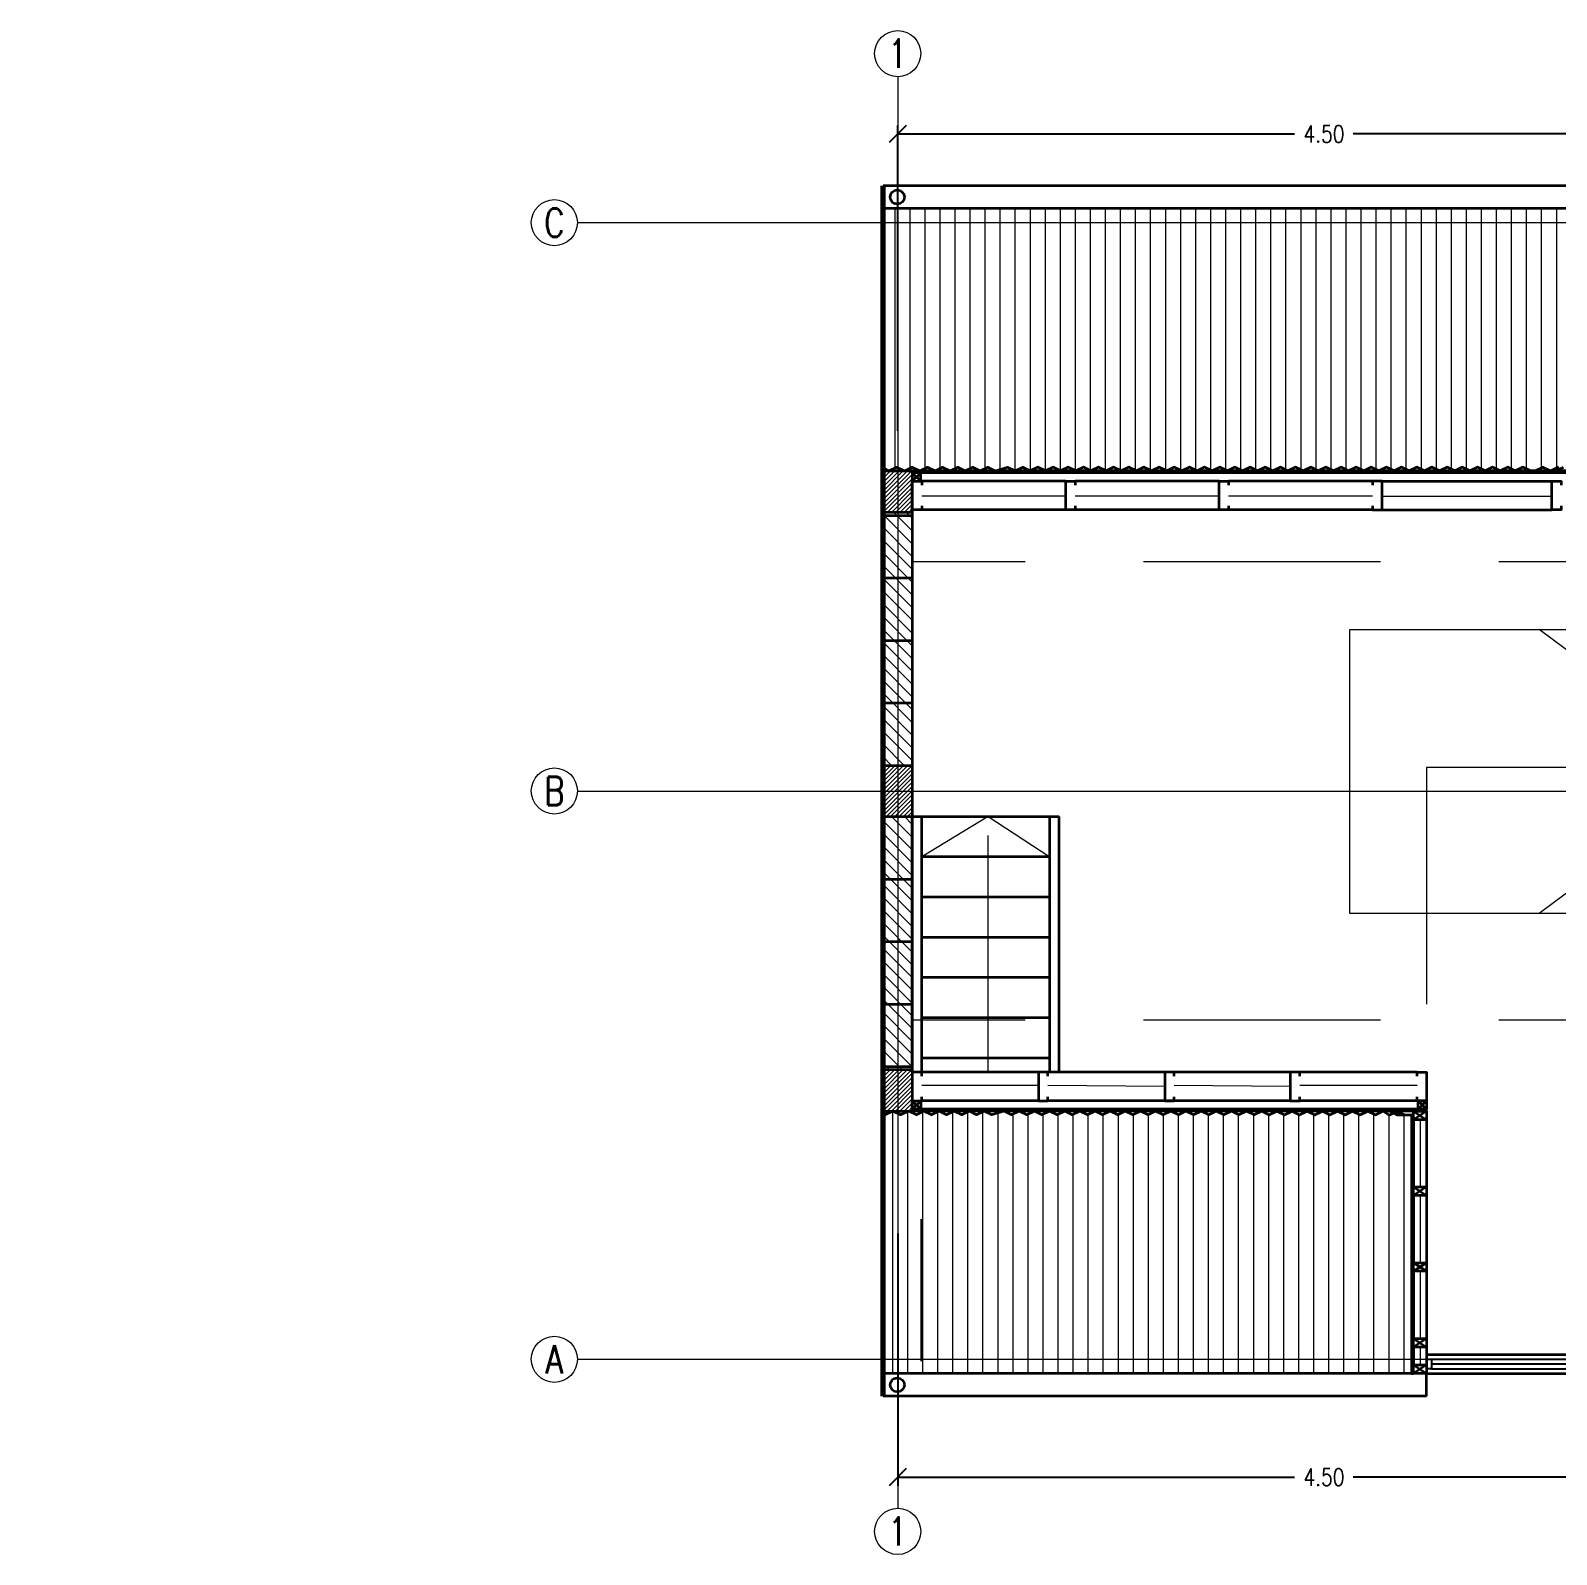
# Model space of a CAD drawing. Header units: metres. Extents: x 45 to 666, y -23 to 325.
# Drawn here: x 300.22 to 308.28, y 131.79 to 139.84 of the extents above; entities that cross this region are included whole.
import ezdxf

# ---------------------------------------------------------------- set-up
doc = ezdxf.new("R2010")
doc.units = ezdxf.units.M
doc.header["$LTSCALE"] = 5
doc.header["$MEASUREMENT"] = 0
doc.linetypes.add('HIDDEN', pattern=[0.375, 0.25, -0.125])
doc.layers.get('0').update_dxf_attribs({"color": 30})
doc.layers.get('DEFPOINTS').update_dxf_attribs({"color": 210})
for name, color, linetype, lineweight in [('A-ANNO-DIMS', 3, 'Continuous', 18), ('A-ANNO-SYMB', 3, 'Continuous', 18), ('A-ANNO-TEXT', 3, 'Continuous', 18), ('A-ELEV-MBE1', 7, 'Continuous', 35), ('A-ELEV-PATT', 8, 'Continuous', 18), ('A-FLOR-FTPT', 6, 'Continuous', 70), ('A-FLOR-LEVL', 7, 'Continuous', 35), ('A-FLOR-OVHD', 3, 'HIDDEN', 18), ('A-FURN', 8, 'Continuous', 18), ('A-GLAZ-FULL', 4, 'Continuous', 25), ('A-WALL-BATT', 8, 'BATTING', 18), ('A-WALL-FULL-EXTR', 7, 'Continuous', 35), ('A-WALL-PATT', 8, 'Continuous', 18)]:
    doc.layers.add(name, color=color, linetype=linetype, lineweight=lineweight)
doc.styles.add('E-ROMANS', font='romans.shx', dxfattribs={"width": 0.8})
doc.linetypes.add('BATTING', pattern='A,0.0001,-0.1,[134,ltypeshp.shx,S=0.1,R=0,X=-0.1,Y=0],-0.2,[134,ltypeshp.shx,S=0.1,R=180,X=0.1,Y=0],-0.1', length=0.4001)
doc.dimstyles.new('E-0050_TICK_18', dxfattribs={"dimscale": 0.001, "dimtxt": 90, "dimasz": 90, "dimexe": 45, "dimexo": 30, "dimgap": 45, "dimtad": 0, "dimzin": 0, "dimdsep": 46, "dimtxsty": 'E-ROMANS', "dimblk": 'OBLIQUE', "dimcen": 45, "dimclrd": 256, "dimclre": 256, "dimclrt": 256, "dimadec": 0, "dimazin": 0, "dimtfac": 1, "dimtmove": 1, "dimatfit": 3, "dimldrblk": 'OPEN90', "dimfxl": 1, "dimtfill": 1, "dimtolj": 1, "dimtzin": 0, "dimarcsym": 0})

# ---------------------------------------------------------------- blocks, each defined once
blk = doc.blocks.new('_Oblique')
at = {"color": 0, "linetype": 'ByBlock', "lineweight": -2}
blk.add_line((-0.5, -0.5), (0.5, 0.5), dxfattribs=at)
blk = doc.blocks.new('*D252')
at = {"layer": 'A-ANNO-DIMS', "lineweight": -2, "transparency": 16777216}
for p, q in [((304.7989, 137.7252), (304.7989, 139.337)), ((304.7989, 139.292), (306.8941, 139.292)), ((309.2989, 139.292), (307.2036, 139.292)), ((309.2989, 137.7252), (309.2989, 139.337))]:
    blk.add_line(p, q, dxfattribs=at)
at = {"layer": 'DEFPOINTS', "color": 0, "transparency": 16777216}
for p in [(309.2989, 139.292), (304.7989, 137.6952), (309.2989, 137.6952)]:
    blk.add_point(p, dxfattribs=at)
at = {"layer": 'A-ANNO-DIMS', "lineweight": -2, "transparency": 16777216, "xscale": 0.09, "yscale": 0.09, "zscale": 0.09, "rotation": 180}
blk.add_blockref('_Oblique', (304.7989, 139.292), dxfattribs=at)
at = {"layer": 'A-ANNO-DIMS', "lineweight": -2, "transparency": 16777216, "xscale": 0.09, "yscale": 0.09, "zscale": 0.09}
blk.add_blockref('_Oblique', (309.2989, 139.292), dxfattribs=at)
at = {"layer": 'A-ANNO-DIMS', "transparency": 16777216, "insert": (307.0489, 139.292), "char_height": 0.09, "attachment_point": 5, "style": 'E-ROMANS', "bg_fill": 3, "box_fill_scale": 1.25, "bg_fill_color": 256, "bg_fill_true_color": 13158600, "bg_fill_transparency": 0}
blk.add_mtext('\\A1;4.50', dxfattribs=at)
blk = doc.blocks.new('_Open90')
at = {"color": 0, "linetype": 'ByBlock', "lineweight": -2}
for p, q in [((0, 0), (-1, 0)), ((-0.5, 0.5), (0, 0)), ((0, 0), (-0.5, -0.5))]:
    blk.add_line(p, q, dxfattribs=at)
blk = doc.blocks.new('*D253')
at = {"layer": 'A-ANNO-DIMS', "lineweight": -2, "transparency": 16777216}
for p, q in [((304.7989, 133.4881), (304.7989, 132.1567)), ((309.2989, 133.4881), (309.2989, 132.1567)), ((304.7989, 132.2017), (306.8941, 132.2017)), ((309.2989, 132.2017), (307.2036, 132.2017))]:
    blk.add_line(p, q, dxfattribs=at)
at = {"layer": 'DEFPOINTS', "color": 0, "transparency": 16777216}
for p in [(304.7989, 133.5181), (309.2989, 133.5181), (309.2989, 132.2017)]:
    blk.add_point(p, dxfattribs=at)
at = {"layer": 'A-ANNO-DIMS', "lineweight": -2, "transparency": 16777216, "xscale": 0.09, "yscale": 0.09, "zscale": 0.09, "rotation": 180}
blk.add_blockref('_Oblique', (304.7989, 132.2017), dxfattribs=at)
at = {"layer": 'A-ANNO-DIMS', "lineweight": -2, "transparency": 16777216, "xscale": 0.09, "yscale": 0.09, "zscale": 0.09}
blk.add_blockref('_Oblique', (309.2989, 132.2017), dxfattribs=at)
at = {"layer": 'A-ANNO-DIMS', "transparency": 16777216, "insert": (307.0489, 132.2017), "char_height": 0.09, "attachment_point": 5, "style": 'E-ROMANS', "bg_fill": 3, "box_fill_scale": 1.25, "bg_fill_color": 256, "bg_fill_true_color": 13158600, "bg_fill_transparency": 0}
blk.add_mtext('\\A1;4.50', dxfattribs=at)
blk = doc.blocks.new('CAMA150X200')
for p, q in [((-1.2, 0), (-0.8, 0)), ((-1.2, -0.4), (-1.2, 0)), ((-0.8, 0), (-0.8, -0.4)), ((-0.75, -2), (-0.75, 0)), ((-0.75, 0), (0.75, 0)), ((0, 0), (-0.75, -1)), ((0, 0), (0.75, -1)), ((0.75, 0), (0.75, -2)), ((0.8, 0), (0.8, -0.4)), ((1.2, 0), (0.8, 0)), ((1.2, -0.4), (1.2, 0)), ((-0.8, -0.4), (-1.2, -0.4)), ((0.8, -0.4), (1.2, -0.4)), ((0.75, -2), (-0.75, -2))]:
    blk.add_line(p, q)

msp = doc.modelspace()

# ---------------------------------------------------------------- hatches: boundary and pattern name
at = {"layer": 'A-ELEV-PATT'}
h = msp.add_hatch(dxfattribs=at)
h.set_pattern_fill('LINE', color=256, scale=0.015, angle=135, style=0)
h.set_pattern_definition([(135, (149.33231, 107.65683), (-0.03367596, -0.03367596), [])])
h.paths.add_polyline_path([(304.8759, 137.2788), (304.7989, 137.2788), (304.7989, 136.9488), (304.8759, 136.9488)])
h.paths.add_polyline_path([(304.7989, 137.2788), (304.7219, 137.2788), (304.7219, 136.9488), (304.7989, 136.9488)])
h.paths.add_polyline_path([(304.7989, 136.9488), (304.7219, 136.9488), (304.7219, 136.6188), (304.7989, 136.6188)])
h.paths.add_polyline_path([(304.8759, 136.9488), (304.7989, 136.9488), (304.7989, 136.6188), (304.8759, 136.6188)])
h.paths.add_polyline_path([(304.8759, 136.6188), (304.7989, 136.6188), (304.7989, 136.2888), (304.8759, 136.2888)])
h.paths.add_polyline_path([(304.7989, 136.6188), (304.7219, 136.6188), (304.7219, 136.2888), (304.7989, 136.2888)])
h.paths.add_polyline_path([(304.7989, 136.2888), (304.7219, 136.2888), (304.7219, 135.9588), (304.7989, 135.9588)])
h.paths.add_polyline_path([(304.8759, 136.2888), (304.7989, 136.2888), (304.7989, 135.9588), (304.8759, 135.9588)])
h.paths.add_polyline_path([(304.8759, 135.6888), (304.7989, 135.6888), (304.7989, 135.3588), (304.8759, 135.3588)])
h.paths.add_polyline_path([(304.7989, 135.6888), (304.7219, 135.6888), (304.7219, 135.3588), (304.7989, 135.3588)])
h.paths.add_polyline_path([(304.7989, 135.3588), (304.7219, 135.3588), (304.7219, 135.0288), (304.7989, 135.0288)])
h.paths.add_polyline_path([(304.8759, 135.3588), (304.7989, 135.3588), (304.7989, 135.0288), (304.8759, 135.0288)])
h.paths.add_polyline_path([(304.8759, 135.0288), (304.7989, 135.0288), (304.7989, 134.6988), (304.8759, 134.6988)])
h.paths.add_polyline_path([(304.7989, 135.0288), (304.7219, 135.0288), (304.7219, 134.6988), (304.7989, 134.6988)])
h.paths.add_polyline_path([(304.7989, 134.6988), (304.7219, 134.6988), (304.7219, 134.3688), (304.7989, 134.3688)])
h.paths.add_polyline_path([(304.8759, 134.6988), (304.7989, 134.6988), (304.7989, 134.3688), (304.8759, 134.3688)])
h.paths.add_polyline_path([(304.8759, 134.3688), (304.7989, 134.3688), (304.7989, 134.3538), (304.8759, 134.3538)])
h.paths.add_polyline_path([(304.7989, 134.3688), (304.7219, 134.3688), (304.7219, 134.3538), (304.7989, 134.3538)])
h.paths.add_polyline_path([(304.7989, 137.2938), (304.7219, 137.2938), (304.7219, 137.2788), (304.7989, 137.2788)])
h.paths.add_polyline_path([(304.8759, 137.2938), (304.7989, 137.2938), (304.7989, 137.2788), (304.8759, 137.2788)])
h = msp.add_hatch(dxfattribs=at)
h.set_pattern_fill('LINE', color=256, scale=0.015, angle=135, style=0)
h.set_pattern_definition([(135, (149.33231, 107.65683), (-0.03367596, -0.03367596), [])])
h.paths.add_polyline_path([(304.8759, 137.2788), (304.7989, 137.2788), (304.7989, 136.9488), (304.8759, 136.9488)])
h.paths.add_polyline_path([(304.7989, 137.2788), (304.7219, 137.2788), (304.7219, 136.9488), (304.7989, 136.9488)])
h.paths.add_polyline_path([(304.7989, 136.9488), (304.7219, 136.9488), (304.7219, 136.6188), (304.7989, 136.6188)])
h.paths.add_polyline_path([(304.8759, 136.9488), (304.7989, 136.9488), (304.7989, 136.6188), (304.8759, 136.6188)])
h.paths.add_polyline_path([(304.8759, 136.6188), (304.7989, 136.6188), (304.7989, 136.2888), (304.8759, 136.2888)])
h.paths.add_polyline_path([(304.7989, 136.6188), (304.7219, 136.6188), (304.7219, 136.2888), (304.7989, 136.2888)])
h.paths.add_polyline_path([(304.7989, 136.2888), (304.7219, 136.2888), (304.7219, 135.9588), (304.7989, 135.9588)])
h.paths.add_polyline_path([(304.8759, 136.2888), (304.7989, 136.2888), (304.7989, 135.9588), (304.8759, 135.9588)])
h.paths.add_polyline_path([(304.8759, 135.6888), (304.7989, 135.6888), (304.7989, 135.3588), (304.8759, 135.3588)])
h.paths.add_polyline_path([(304.7989, 135.6888), (304.7219, 135.6888), (304.7219, 135.3588), (304.7989, 135.3588)])
h.paths.add_polyline_path([(304.7989, 135.3588), (304.7219, 135.3588), (304.7219, 135.0288), (304.7989, 135.0288)])
h.paths.add_polyline_path([(304.8759, 135.3588), (304.7989, 135.3588), (304.7989, 135.0288), (304.8759, 135.0288)])
h.paths.add_polyline_path([(304.8759, 135.0288), (304.7989, 135.0288), (304.7989, 134.6988), (304.8759, 134.6988)])
h.paths.add_polyline_path([(304.7989, 135.0288), (304.7219, 135.0288), (304.7219, 134.6988), (304.7989, 134.6988)])
h.paths.add_polyline_path([(304.7989, 134.6988), (304.7219, 134.6988), (304.7219, 134.3688), (304.7989, 134.3688)])
h.paths.add_polyline_path([(304.8759, 134.6988), (304.7989, 134.6988), (304.7989, 134.3688), (304.8759, 134.3688)])
h.paths.add_polyline_path([(304.8759, 134.3688), (304.7989, 134.3688), (304.7989, 134.3538), (304.8759, 134.3538)])
h.paths.add_polyline_path([(304.7989, 134.3688), (304.7219, 134.3688), (304.7219, 134.3538), (304.7989, 134.3538)])
h.paths.add_polyline_path([(304.7989, 137.2938), (304.7219, 137.2938), (304.7219, 137.2788), (304.7989, 137.2788)])
h.paths.add_polyline_path([(304.8759, 137.2938), (304.7989, 137.2938), (304.7989, 137.2788), (304.8759, 137.2788)])
at = {"layer": 'A-WALL-PATT'}
h = msp.add_hatch(dxfattribs=at)
h.set_pattern_fill('LINE', color=256, scale=0.005, angle=45, style=0)
h.set_pattern_definition([(45, (149.33231, 110.81683), (-0.0112253202, 0.0112253202), [])])
h.paths.add_polyline_path([(304.8759, 137.5138), (304.7219, 137.5138), (304.7219, 137.2938), (304.8759, 137.2938)])
h = msp.add_hatch(dxfattribs=at)
h.set_pattern_fill('LINE', color=256, scale=0.005, angle=45, style=0)
h.set_pattern_definition([(45, (149.33231, 110.81683), (-0.0112253202, 0.0112253202), [])])
h.paths.add_polyline_path([(304.8759, 137.5138), (304.7219, 137.5138), (304.7219, 137.2938), (304.8759, 137.2938)])
h = msp.add_hatch(dxfattribs=at)
h.set_pattern_fill('LINE', color=256, scale=0.005, angle=45, style=0)
h.set_pattern_definition([(45, (144.83231, 107.65683), (-0.0112253202, 0.0112253202), [])])
h.paths.add_polyline_path([(304.7989, 135.9588), (304.7219, 135.9588), (304.7219, 135.8238), (304.7989, 135.8238)])
h.paths.add_polyline_path([(304.8759, 135.9588), (304.7989, 135.9588), (304.7989, 135.8238), (304.8759, 135.8238)])
h.paths.add_polyline_path([(304.8759, 135.8238), (304.7989, 135.8238), (304.7989, 135.6888), (304.8759, 135.6888)])
h.paths.add_polyline_path([(304.7989, 135.8238), (304.7219, 135.8238), (304.7219, 135.6888), (304.7989, 135.6888)])
h = msp.add_hatch(dxfattribs=at)
h.set_pattern_fill('LINE', color=256, scale=0.005, angle=45, style=0)
h.set_pattern_definition([(45, (144.83231, 107.65683), (-0.0112253202, 0.0112253202), [])])
h.paths.add_polyline_path([(304.7989, 135.9588), (304.7219, 135.9588), (304.7219, 135.8238), (304.7989, 135.8238)])
h.paths.add_polyline_path([(304.8759, 135.9588), (304.7989, 135.9588), (304.7989, 135.8238), (304.8759, 135.8238)])
h.paths.add_polyline_path([(304.8759, 135.8238), (304.7989, 135.8238), (304.7989, 135.6888), (304.8759, 135.6888)])
h.paths.add_polyline_path([(304.7989, 135.8238), (304.7219, 135.8238), (304.7219, 135.6888), (304.7989, 135.6888)])
h = msp.add_hatch(dxfattribs=at)
h.set_pattern_fill('LINE', color=256, scale=0.005, angle=45, style=0)
h.set_pattern_definition([(45, (149.33231, 107.65683), (-0.0112253202, 0.0112253202), [])])
h.paths.add_polyline_path([(304.8759, 134.3538), (304.7219, 134.3538), (304.7219, 134.1338), (304.8759, 134.1338)])
h = msp.add_hatch(dxfattribs=at)
h.set_pattern_fill('LINE', color=256, scale=0.005, angle=45, style=0)
h.set_pattern_definition([(45, (149.33231, 107.65683), (-0.0112253202, 0.0112253202), [])])
h.paths.add_polyline_path([(304.8759, 134.3538), (304.7219, 134.3538), (304.7219, 134.1338), (304.8759, 134.1338)])

# ---------------------------------------------------------------- linework, layer by layer
at = {"layer": 'A-ANNO-SYMB', "ltscale": 2}
msp.add_lwpolyline([(304.7989, 139.5942), (304.7989, 132.0375)], dxfattribs=at)
at = {"layer": 'A-ANNO-SYMB'}
msp.add_lwpolyline([(303.1087, 135.8226), (315.2207, 135.8232)], dxfattribs=at)
at = {"layer": 'A-ANNO-SYMB', "linetype": 'Continuous', "ltscale": 5}
for centre in [(304.7989, 139.7161), (302.9867, 138.8238), (302.9867, 135.8238), (302.9867, 132.8238), (304.7989, 131.9155)]:
    msp.add_circle(centre, 0.1219, dxfattribs=at)
at = {"layer": 'A-ELEV-MBE1'}
for p, q in [((305.6857, 137.3088), (304.9259, 137.3088)), ((305.6857, 137.3088), (304.9259, 137.3088)), ((306.4956, 137.3088), (305.7357, 137.3088)), ((307.3055, 137.3088), (306.5456, 137.3088)), ((307.3555, 137.3088), (308.2512, 137.3088)), ((306.2549, 134.3388), (304.8759, 134.3388)), ((306.8711, 134.3388), (306.2583, 134.3388)), ((307.5407, 134.3388), (306.9211, 134.3388))]:
    msp.add_line(p, q, dxfattribs=at)
at = {"layer": 'A-FLOR-LEVL'}
for p, q in [((305.6857, 137.4588), (304.9259, 137.4588)), ((305.6857, 137.4588), (304.9259, 137.4588)), ((306.4956, 137.4588), (305.7357, 137.4588)), ((307.3055, 137.4588), (306.5456, 137.4588)), ((307.3555, 137.4588), (308.2512, 137.4588)), ((304.8759, 134.3388), (304.8759, 135.6888)), ((304.8759, 135.6888), (305.6512, 135.6888)), ((304.9259, 134.3388), (304.9259, 135.6888)), ((305.6012, 134.3388), (305.6012, 135.6888)), ((305.6512, 134.3388), (305.6512, 135.6888)), ((305.6012, 135.4763), (304.9259, 135.4763)), ((305.6012, 135.2638), (304.9259, 135.2638)), ((305.6012, 135.0513), (304.9259, 135.0513)), ((305.6012, 134.8388), (304.9259, 134.8388)), ((305.6012, 134.6263), (304.9259, 134.6263)), ((305.6012, 134.4138), (304.9259, 134.4138)), ((305.5421, 134.1888), (304.9259, 134.1888)), ((305.5421, 134.1888), (304.9259, 134.1888)), ((306.2549, 134.1888), (305.5921, 134.1888)), ((306.8711, 134.1888), (306.2583, 134.1888)), ((307.5407, 134.1888), (306.9211, 134.1888))]:
    msp.add_line(p, q, dxfattribs=at)
for points in [[(304.9209, 137.4588), (304.8759, 137.5038)], [(304.8759, 137.4588), (304.9209, 137.5038)], [(304.9209, 137.4588), (304.8759, 137.5038)], [(304.8759, 137.4588), (304.9209, 137.5038)], [(304.9209, 134.1888), (304.8759, 134.1438)], [(304.8759, 134.1888), (304.9209, 134.1438)], [(304.9209, 134.1888), (304.8759, 134.1438)], [(304.8759, 134.1888), (304.9209, 134.1438)], [(307.5909, 134.1888), (307.5459, 134.1438)], [(307.5459, 134.1888), (307.5909, 134.1438)], [(307.5209, 134.1338), (307.5909, 134.0888)], [(307.5909, 134.1338), (307.5209, 134.0888)], [(307.5209, 134.0888), (307.5209, 133.7338)], [(307.5909, 134.0888), (307.5909, 133.7338)], [(307.5209, 133.7338), (307.5909, 133.6888)], [(307.5909, 133.7338), (307.5209, 133.6888)]]:
    msp.add_lwpolyline(points, dxfattribs=at)
at = {"layer": 'A-FLOR-OVHD'}
for points in [[(309.2219, 137.0338), (304.8759, 137.0338)], [(308.4969, 134.3388), (308.4969, 135.9484), (307.5909, 135.9484), (307.5909, 134.3388), (307.5909, 134.3388)], [(305.2759, 135.6888), (304.9259, 135.4763)], [(305.2759, 134.3388), (305.2759, 134.3388), (305.2759, 135.6888)], [(305.2759, 135.6888), (305.6012, 135.4763)], [(309.2219, 134.6138), (304.8759, 134.6138)]]:
    msp.add_lwpolyline(points, dxfattribs=at)
at = {"layer": 'A-WALL-BATT', "ltscale": 0.018}
for p, q in [((305.6857, 137.3809), (304.9259, 137.3809)), ((305.6857, 137.3809), (304.9259, 137.3809)), ((306.4956, 137.3809), (305.7357, 137.3809)), ((307.3055, 137.3809), (306.5456, 137.3809)), ((307.3555, 137.3809), (308.2512, 137.3809)), ((305.5421, 134.2688), (304.9259, 134.2688)), ((305.5421, 134.2688), (304.9259, 134.2688)), ((306.2083, 134.2638), (305.5921, 134.2688)), ((306.8711, 134.2638), (306.2583, 134.2688)), ((307.5407, 134.2688), (306.9211, 134.2688))]:
    msp.add_line(p, q, dxfattribs=at)
msp.add_lwpolyline([(307.5559, 134.0888), (307.5559, 133.7338)], dxfattribs=at)
at = {"layer": 'A-WALL-FULL-EXTR'}
for p, q in [((304.8759, 137.5138), (304.7219, 137.5138)), ((304.8759, 137.5138), (304.7219, 137.5138)), ((309.2219, 137.5138), (304.8759, 137.5138)), ((309.2219, 137.5138), (304.8759, 137.5138)), ((309.2219, 137.5038), (304.8759, 137.5038)), ((309.2219, 137.5038), (304.8759, 137.5038)), ((304.8759, 137.2938), (304.7219, 137.2938)), ((304.8759, 137.2938), (304.7219, 137.2938)), ((304.7219, 134.3538), (304.8759, 134.3538)), ((304.7219, 134.3538), (304.8759, 134.3538)), ((307.5459, 134.1438), (304.8759, 134.1438)), ((307.5459, 134.1438), (304.8759, 134.1438)), ((307.5209, 134.1338), (304.8759, 134.1338)), ((307.5209, 134.1338), (304.8759, 134.1338)), ((307.5909, 134.1338), (307.5909, 134.1438))]:
    msp.add_line(p, q, dxfattribs=at)
for points in [[(304.7219, 137.5288), (304.7519, 137.5138), (304.7919, 137.5338), (304.8359, 137.5138), (304.8759, 137.5338), (304.9159, 137.5138), (304.9559, 137.5338), (304.9959, 137.5138), (305.0359, 137.5338), (305.0759, 137.5138), (305.1159, 137.5338), (305.1559, 137.5138), (305.1959, 137.5338), (305.2339, 137.5138), (305.2739, 137.5338), (305.3139, 137.5138), (305.3789, 137.5338), (305.4189, 137.5138), (305.4589, 137.5338), (305.4989, 137.5138)], [(304.7219, 137.5288), (304.7519, 137.5138), (304.7919, 137.5338), (304.8359, 137.5138), (304.8759, 137.5338), (304.9159, 137.5138), (304.9559, 137.5338), (304.9959, 137.5138), (305.0359, 137.5338), (305.0759, 137.5138), (305.1159, 137.5338), (305.1559, 137.5138), (305.1959, 137.5338), (305.2339, 137.5138), (305.2739, 137.5338), (305.3139, 137.5138), (305.3789, 137.5338), (305.4189, 137.5138), (305.4589, 137.5338), (305.4989, 137.5138)], [(304.7219, 134.1338), (304.7219, 137.5138), (304.8759, 137.5138), (304.8759, 134.1338)], [(304.7219, 134.1338), (304.7219, 137.5138), (304.8759, 137.5138), (304.8759, 134.1338)], [(304.8759, 137.4588), (304.9209, 137.4588), (304.9209, 137.5038), (304.8759, 137.5038), (304.8759, 137.4588)], [(304.8759, 137.4588), (304.9209, 137.4588), (304.9209, 137.5038), (304.8759, 137.5038), (304.8759, 137.4588)], [(308.1389, 137.5138), (308.0989, 137.5338), (308.0589, 137.5138), (308.0189, 137.5338), (307.9789, 137.5138), (307.9389, 137.5338), (307.8989, 137.5138), (307.8589, 137.5338), (307.8189, 137.5138), (307.7789, 137.5338), (307.7389, 137.5138), (307.6989, 137.5338), (307.6589, 137.5138), (307.6189, 137.5338), (307.5789, 137.5138), (307.5389, 137.5338), (307.4989, 137.5138), (307.4589, 137.5338), (307.4189, 137.5138), (307.3789, 137.5338), (307.3389, 137.5138), (307.2989, 137.5338), (307.2589, 137.5138), (307.2189, 137.5338), (307.1789, 137.5138), (307.1389, 137.5338), (307.0989, 137.5138), (307.0589, 137.5338), (307.0189, 137.5138), (306.9789, 137.5338), (306.9389, 137.5138), (306.8989, 137.5338), (306.8589, 137.5138), (306.8189, 137.5338), (306.7789, 137.5138), (306.7389, 137.5338), (306.6989, 137.5138), (306.6589, 137.5338), (306.6189, 137.5138), (306.5789, 137.5338), (306.5389, 137.5138), (306.4989, 137.5338), (306.4589, 137.5138), (306.4189, 137.5338), (306.3789, 137.5138), (306.3389, 137.5338), (306.2989, 137.5138), (306.2589, 137.5338), (306.2189, 137.5138), (306.1789, 137.5338), (306.1389, 137.5138), (306.0989, 137.5338), (306.0589, 137.5138), (306.0189, 137.5338), (305.9789, 137.5138), (305.9389, 137.5338), (305.8989, 137.5138), (305.8589, 137.5338), (305.8189, 137.5138), (305.7789, 137.5338), (305.7389, 137.5138), (305.6989, 137.5338), (305.6589, 137.5138), (305.6189, 137.5338), (305.5789, 137.5138), (305.5389, 137.5338), (305.4989, 137.5138)], [(308.1639, 137.5138), (308.2039, 137.5338), (308.2439, 137.5138), (308.2839, 137.5338), (308.2739, 137.5138), (308.3139, 137.5338)], [(304.9259, 137.3288), (304.9259, 137.3088), (304.8759, 137.3088), (304.8759, 137.4588), (304.9259, 137.4588), (304.9259, 137.4388)], [(304.9259, 137.3288), (304.9259, 137.3088), (304.8759, 137.3088), (304.8759, 137.4588), (304.9259, 137.4588), (304.9259, 137.4388)], [(305.7357, 137.3288), (305.7357, 137.3088), (305.6857, 137.3088), (305.6857, 137.4588), (305.7357, 137.4588), (305.7357, 137.4388)], [(306.5456, 137.3288), (306.5456, 137.3088), (306.4956, 137.3088), (306.4956, 137.4588), (306.5456, 137.4588), (306.5456, 137.4388)], [(307.3055, 137.3288), (307.3055, 137.3088), (307.3555, 137.3088), (307.3555, 137.4588), (307.3055, 137.4588), (307.3055, 137.4388)], [(308.3012, 137.3288), (308.3012, 137.3088), (308.2512, 137.3088), (308.2512, 137.4588), (308.3012, 137.4588), (308.3012, 137.4388)], [(304.7219, 137.2788), (304.8759, 137.2788)], [(304.7219, 137.2788), (304.8759, 137.2788)], [(304.7219, 136.9488), (304.8759, 136.9488)], [(304.7219, 136.9488), (304.8759, 136.9488)], [(304.7219, 136.6188), (304.8759, 136.6188)], [(304.7219, 136.6188), (304.8759, 136.6188)], [(304.7219, 136.2888), (304.8759, 136.2888)], [(304.7219, 136.2888), (304.8759, 136.2888)], [(304.7219, 135.9588), (304.8759, 135.9588)], [(304.7219, 135.9588), (304.8759, 135.9588)], [(304.7219, 135.6888), (304.8759, 135.6888)], [(304.7219, 135.6888), (304.8759, 135.6888)], [(304.7219, 135.3588), (304.8759, 135.3588)], [(304.7219, 135.3588), (304.8759, 135.3588)], [(304.7219, 135.0288), (304.8759, 135.0288)], [(304.7219, 135.0288), (304.8759, 135.0288)], [(304.7219, 134.6988), (304.8759, 134.6988)], [(304.7219, 134.6988), (304.8759, 134.6988)], [(304.7219, 134.3688), (304.8759, 134.3688)], [(304.7219, 134.3688), (304.8759, 134.3688)], [(304.9259, 134.3188), (304.9259, 134.3388), (304.8759, 134.3388), (304.8759, 134.1888), (304.9259, 134.1888), (304.9259, 134.2088)], [(304.9259, 134.3188), (304.9259, 134.3388), (304.8759, 134.3388), (304.8759, 134.1888), (304.9259, 134.1888), (304.9259, 134.2088)], [(305.5921, 134.3188), (305.5921, 134.3388), (305.5421, 134.3388), (305.5421, 134.1888), (305.5921, 134.1888), (305.5921, 134.2088)], [(306.2583, 134.3188), (306.2583, 134.3388), (306.2083, 134.3388), (306.2083, 134.1888), (306.2583, 134.1888), (306.2583, 134.2088)], [(306.9211, 134.3188), (306.9211, 134.3388), (306.8711, 134.3388), (306.8711, 134.1888), (306.9211, 134.1888), (306.9211, 134.2088)], [(307.5409, 134.3188), (307.5409, 134.3388), (307.5909, 134.3388), (307.5909, 134.1888), (307.5409, 134.1888), (307.5409, 134.2088)], [(304.8759, 134.1888), (304.9209, 134.1888), (304.9209, 134.1438), (304.8759, 134.1438), (304.8759, 134.1888)], [(304.8759, 134.1888), (304.9209, 134.1888), (304.9209, 134.1438), (304.8759, 134.1438), (304.8759, 134.1888)], [(307.5459, 134.1888), (307.5909, 134.1888), (307.5909, 134.1438), (307.5459, 134.1438), (307.5459, 134.1888)], [(304.7219, 134.1338), (304.8759, 134.1338)], [(306.7204, 134.1338), (306.6804, 134.1138), (306.6404, 134.1338), (306.6004, 134.1138), (306.5604, 134.1338), (306.5204, 134.1138), (306.4804, 134.1338), (306.4404, 134.1138), (306.4004, 134.1338), (306.3604, 134.1138), (306.3204, 134.1338), (306.2804, 134.1138), (306.2404, 134.1338), (306.2004, 134.1138), (306.1604, 134.1338), (306.1204, 134.1138), (306.0804, 134.1338), (306.0404, 134.1138), (306.0004, 134.1338), (305.9604, 134.1138), (305.9204, 134.1338), (305.8804, 134.1138), (305.8404, 134.1338), (305.8004, 134.1138), (305.7604, 134.1338), (305.7204, 134.1138), (305.6804, 134.1338), (305.6404, 134.1138), (305.6004, 134.1338), (305.5604, 134.1138), (305.5204, 134.1338), (305.4804, 134.1138), (305.4404, 134.1338), (305.4004, 134.1138), (305.3604, 134.1338), (305.2954, 134.1138), (305.2554, 134.1338), (305.2154, 134.1138), (305.1774, 134.1338), (305.1374, 134.1138), (305.0974, 134.1338), (305.0574, 134.1138), (305.0174, 134.1338), (304.9774, 134.1138), (304.9374, 134.1338), (304.8974, 134.1138), (304.8574, 134.1338), (304.8134, 134.1138), (304.7734, 134.1338), (304.7334, 134.1138), (304.7219, 134.1196)], [(304.7219, 134.1338), (304.8759, 134.1338)], [(306.7204, 134.1338), (306.6804, 134.1138), (306.6404, 134.1338), (306.6004, 134.1138), (306.5604, 134.1338), (306.5204, 134.1138), (306.4804, 134.1338), (306.4404, 134.1138), (306.4004, 134.1338), (306.3604, 134.1138), (306.3204, 134.1338), (306.2804, 134.1138), (306.2404, 134.1338), (306.2004, 134.1138), (306.1604, 134.1338), (306.1204, 134.1138), (306.0804, 134.1338), (306.0404, 134.1138), (306.0004, 134.1338), (305.9604, 134.1138), (305.9204, 134.1338), (305.8804, 134.1138), (305.8404, 134.1338), (305.8004, 134.1138), (305.7604, 134.1338), (305.7204, 134.1138), (305.6804, 134.1338), (305.6404, 134.1138), (305.6004, 134.1338), (305.5604, 134.1138), (305.5204, 134.1338), (305.4804, 134.1138), (305.4404, 134.1338), (305.4004, 134.1138), (305.3604, 134.1338), (305.2954, 134.1138), (305.2554, 134.1338), (305.2154, 134.1138), (305.1774, 134.1338), (305.1374, 134.1138), (305.0974, 134.1338), (305.0574, 134.1138), (305.0174, 134.1338), (304.9774, 134.1138), (304.9374, 134.1338), (304.8974, 134.1138), (304.8574, 134.1338), (304.8134, 134.1138), (304.7734, 134.1338), (304.7334, 134.1138), (304.7219, 134.1196)], [(306.7204, 134.1338), (306.7604, 134.1138), (306.8004, 134.1338), (306.8404, 134.1138), (306.8804, 134.1338), (306.9204, 134.1138), (306.9604, 134.1338), (307.0004, 134.1138), (307.0404, 134.1338), (307.0804, 134.1138), (307.1204, 134.1338), (307.1604, 134.1138), (307.2004, 134.1338), (307.2404, 134.1138), (307.2804, 134.1338), (307.3204, 134.1138), (307.3604, 134.1338), (307.3758, 134.1242)], [(307.4427, 134.1159), (307.4372, 134.1131), (307.3972, 134.1331), (307.4751, 134.1131), (307.4351, 134.1331), (307.3951, 134.1131), (307.3758, 134.1242)], [(307.4427, 134.1225), (307.4427, 134.1138), (307.5196, 134.1138), (307.5196, 134.0888)], [(307.5209, 134.1338), (307.5909, 134.1338), (307.5909, 134.0888), (307.5209, 134.0888), (307.5209, 134.1338)], [(307.5209, 133.7338), (307.5909, 133.7338), (307.5909, 133.6888), (307.5209, 133.6888), (307.5209, 133.7338)]]:
    msp.add_lwpolyline(points, dxfattribs=at)

# ---------------------------------------------------------------- block references
at = {"layer": 'A-FURN', "rotation": 270}
msp.add_blockref('CAMA150X200', (309.1854, 135.9265), dxfattribs=at)

# ---------------------------------------------------------------- texts
at = {"layer": 'A-ANNO-TEXT', "ltscale": 5, "char_height": 0.15, "attachment_point": 5, "style": 'E-ROMANS'}
for s, insert in [('1', (304.7989, 139.7161)), ('C', (302.9867, 138.8238)), ('B', (302.9867, 135.8238)), ('A', (302.9867, 132.8238)), ('1', (304.7989, 131.9155))]:
    msp.add_mtext(s, dxfattribs=dict(at, insert=insert))

# ---------------------------------------------------------------- next in the draw order: dimensions: what is measured, and where the dimension line sits
at = {"layer": 'A-ANNO-DIMS'}
for base, p1, p2, picture, middle in [((309.2989, 139.292), (304.7989, 137.6952), (309.2989, 137.6952), '*D252', (307.0489, 139.292)), ((309.2989, 132.2017), (304.7989, 133.5181), (309.2989, 133.5181), '*D253', (307.0489, 132.2017))]:
    dim = msp.add_linear_dim(base=base, p1=p1, p2=p2, dimstyle='E-0050_TICK_18', dxfattribs=at)
    dim.commit()
    dim.dimension.update_dxf_attribs({"geometry": picture, "text_midpoint": middle})

# ---------------------------------------------------------------- next in the draw order: hatches: boundary and pattern name
at = {"layer": 'A-ELEV-PATT'}
h = msp.add_hatch(dxfattribs=at)
h.set_pattern_fill('LINE', color=256, scale=0.025, angle=90, style=0)
h.set_pattern_definition([(90, (144.76473, 108.32714), (-0.079375, 5e-18), [])])
h.paths.add_polyline_path([(304.7969, 138.8988), (304.7969, 138.8238), (309.2969, 138.8238), (309.2969, 138.8988)])
h.paths.add_polyline_path([(304.7969, 137.5313), (304.8319, 137.5138), (304.8719, 137.5338), (304.9119, 137.5138), (304.9519, 137.5338), (304.9919, 137.5138), (305.0319, 137.5338), (305.0719, 137.5138), (305.1119, 137.5338), (305.1519, 137.5138), (305.1919, 137.5338), (305.2319, 137.5138), (305.2719, 137.5338), (305.3119, 137.5138), (305.3769, 137.5338), (305.4169, 137.5138), (305.4569, 137.5338), (305.4969, 137.5138), (305.5369, 137.5338), (305.5769, 137.5138), (305.6169, 137.5338), (305.6569, 137.5138), (305.6969, 137.5338), (305.7369, 137.5138), (305.7769, 137.5338), (305.8169, 137.5138), (305.8569, 137.5338), (305.8969, 137.5138), (305.9369, 137.5338), (305.9769, 137.5138), (306.0169, 137.5338), (306.0569, 137.5138), (306.0969, 137.5338), (306.1369, 137.5138), (306.1769, 137.5338), (306.2169, 137.5138), (306.2569, 137.5338), (306.2969, 137.5138), (306.3369, 137.5338), (306.3769, 137.5138), (306.4169, 137.5338), (306.4569, 137.5138), (306.4969, 137.5338), (306.5369, 137.5138), (306.5769, 137.5338), (306.6169, 137.5138), (306.6569, 137.5338), (306.6969, 137.5138), (306.7369, 137.5338), (306.7769, 137.5138), (306.8169, 137.5338), (306.8569, 137.5138), (306.8969, 137.5338), (306.9369, 137.5138), (306.9769, 137.5338), (307.0169, 137.5138), (307.0569, 137.5338), (307.0969, 137.5138), (307.1369, 137.5338), (307.1769, 137.5138), (307.2169, 137.5338), (307.2569, 137.5138), (307.2969, 137.5338), (307.3369, 137.5138), (307.3769, 137.5338), (307.4169, 137.5138), (307.4569, 137.5338), (307.4969, 137.5138), (307.5369, 137.5338), (307.5769, 137.5138), (307.6169, 137.5338), (307.6569, 137.5138), (307.6969, 137.5338), (307.7369, 137.5138), (307.7769, 137.5338), (307.8169, 137.5138), (307.8569, 137.5338), (307.8969, 137.5138), (307.9369, 137.5338), (307.9769, 137.5138), (308.0169, 137.5338), (308.0569, 137.5138), (308.0969, 137.5338), (308.1369, 137.5138), (308.1619, 137.5138), (308.2019, 137.5338), (308.2419, 137.5138), (308.2819, 137.5338), (308.2719, 137.5138), (308.3119, 137.5338), (308.3519, 137.5138), (308.3919, 137.5338), (308.4319, 137.5138), (308.4719, 137.5338), (308.5119, 137.5138), (308.5519, 137.5338), (308.5919, 137.5138), (308.6319, 137.5338), (308.6719, 137.5138), (308.7119, 137.5338), (308.7519, 137.5138), (308.7919, 137.5338), (308.8319, 137.5138), (308.8719, 137.5338), (308.9119, 137.5138), (308.9519, 137.5338), (308.9919, 137.5138), (309.0319, 137.5338), (309.0719, 137.5138), (309.1119, 137.5338), (309.1519, 137.5138), (309.1919, 137.5338), (309.2319, 137.5138), (309.2719, 137.5338), (309.2969, 137.5213), (309.2969, 138.8238), (304.7969, 138.8238)])
h.paths.add_polyline_path([(309.3719, 137.5238), (309.3719, 138.8238), (309.2969, 138.8238), (309.2969, 137.5213), (309.3119, 137.5138), (309.3519, 137.5338)])
h.paths.add_polyline_path([(309.3719, 138.8238), (309.3719, 138.8988), (309.2969, 138.8988), (309.2969, 138.8238)])
h.paths.add_polyline_path([(304.7219, 138.8238), (304.7219, 137.5388), (304.7119, 137.5338), (304.7519, 137.5138), (304.7919, 137.5338), (304.7969, 137.5313), (304.7969, 138.8238)])
h.paths.add_polyline_path([(304.7219, 138.8988), (304.7219, 138.8238), (304.7969, 138.8238), (304.7969, 138.8988)])
h.paths.add_polyline_path([(300.2319, 137.5338), (300.2219, 137.5388), (300.2219, 137.5288)])
h = msp.add_hatch(dxfattribs=at)
h.set_pattern_fill('LINE', color=256, scale=0.025, angle=90, style=0)
h.set_pattern_definition([(90, (149.26473, 108.32714), (-0.079375, 5e-18), [])])
h.paths.add_polyline_path([(309.2969, 138.8988), (309.2969, 138.8238), (313.7969, 138.8238), (313.7969, 138.8988)])
h.paths.add_polyline_path([(309.2969, 137.5313), (309.3319, 137.5138), (309.3719, 137.5338), (309.4119, 137.5138), (309.4519, 137.5338), (309.4919, 137.5138), (309.5319, 137.5338), (309.5719, 137.5138), (309.6119, 137.5338), (309.6519, 137.5138), (309.6919, 137.5338), (309.7319, 137.5138), (309.7719, 137.5338), (309.8119, 137.5138), (309.8769, 137.5338), (309.9169, 137.5138), (309.9569, 137.5338), (309.9969, 137.5138), (310.0369, 137.5338), (310.0769, 137.5138), (310.1169, 137.5338), (310.1569, 137.5138), (310.1969, 137.5338), (310.2369, 137.5138), (310.2769, 137.5338), (310.3169, 137.5138), (310.3569, 137.5338), (310.3969, 137.5138), (310.4369, 137.5338), (310.4769, 137.5138), (310.5169, 137.5338), (310.5569, 137.5138), (310.5969, 137.5338), (310.6369, 137.5138), (310.6769, 137.5338), (310.7169, 137.5138), (310.7569, 137.5338), (310.7969, 137.5138), (310.8369, 137.5338), (310.8769, 137.5138), (310.9169, 137.5338), (310.9569, 137.5138), (310.9969, 137.5338), (311.0369, 137.5138), (311.0769, 137.5338), (311.1169, 137.5138), (311.1569, 137.5338), (311.1969, 137.5138), (311.2369, 137.5338), (311.2769, 137.5138), (311.3169, 137.5338), (311.3569, 137.5138), (311.3969, 137.5338), (311.4369, 137.5138), (311.4769, 137.5338), (311.5169, 137.5138), (311.5569, 137.5338), (311.5969, 137.5138), (311.6369, 137.5338), (311.6769, 137.5138), (311.7169, 137.5338), (311.7569, 137.5138), (311.7969, 137.5338), (311.8369, 137.5138), (311.8769, 137.5338), (311.9169, 137.5138), (311.9569, 137.5338), (311.9969, 137.5138), (312.0369, 137.5338), (312.0769, 137.5138), (312.1169, 137.5338), (312.1569, 137.5138), (312.1969, 137.5338), (312.2369, 137.5138), (312.2769, 137.5338), (312.3169, 137.5138), (312.3569, 137.5338), (312.3969, 137.5138), (312.4369, 137.5338), (312.4769, 137.5138), (312.5169, 137.5338), (312.5569, 137.5138), (312.5969, 137.5338), (312.6369, 137.5138), (312.6619, 137.5138), (312.7019, 137.5338), (312.7419, 137.5138), (312.7819, 137.5338), (312.7719, 137.5138), (312.8119, 137.5338), (312.8519, 137.5138), (312.8919, 137.5338), (312.9319, 137.5138), (312.9719, 137.5338), (313.0119, 137.5138), (313.0519, 137.5338), (313.0919, 137.5138), (313.1319, 137.5338), (313.1719, 137.5138), (313.2119, 137.5338), (313.2519, 137.5138), (313.2919, 137.5338), (313.3319, 137.5138), (313.3719, 137.5338), (313.4119, 137.5138), (313.4519, 137.5338), (313.4919, 137.5138), (313.5319, 137.5338), (313.5719, 137.5138), (313.6119, 137.5338), (313.6519, 137.5138), (313.6919, 137.5338), (313.7319, 137.5138), (313.7719, 137.5338), (313.7969, 137.5213), (313.7969, 138.8238), (309.2969, 138.8238)])
h.paths.add_polyline_path([(313.8719, 137.5238), (313.8719, 138.8238), (313.7969, 138.8238), (313.7969, 137.5213), (313.8119, 137.5138), (313.8519, 137.5338)])
h.paths.add_polyline_path([(313.8719, 138.8238), (313.8719, 138.8988), (313.7969, 138.8988), (313.7969, 138.8238)])
h.paths.add_polyline_path([(309.2219, 138.8238), (309.2219, 137.5388), (309.2119, 137.5338), (309.2519, 137.5138), (309.2919, 137.5338), (309.2969, 137.5313), (309.2969, 138.8238)])
h.paths.add_polyline_path([(309.2219, 138.8988), (309.2219, 138.8238), (309.2969, 138.8238), (309.2969, 138.8988)])
h.paths.add_polyline_path([(304.7319, 137.5338), (304.7219, 137.5388), (304.7219, 137.5288)])
h = msp.add_hatch(dxfattribs=at)
h.set_pattern_fill('LINE', color=256, scale=0.025, angle=90, style=0)
h.set_pattern_definition([(90, (144.83231, 107.65683), (-0.079375, 2e-16), [])])
h.paths.add_polyline_path([(308.5769, 132.7488), (309.3759, 132.7488), (309.3759, 134.1338), (309.3509, 134.1338), (309.3089, 134.1138), (309.2669, 134.1338), (309.2269, 134.1138), (309.1869, 134.1338), (309.1469, 134.1138), (309.1069, 134.1338), (309.0669, 134.1138), (309.0269, 134.1338), (308.9869, 134.1138), (308.9469, 134.1338), (308.9069, 134.1138), (308.8894, 134.1338), (308.8494, 134.1138), (308.6844, 134.1338), (308.6504, 134.1168), (308.6504, 134.1138), (308.5769, 134.1138)])
h.paths.add_polyline_path([(304.7219, 134.1196), (304.7219, 132.7488), (307.5109, 132.7488), (307.5109, 134.104), (307.4725, 134.1138), (307.4385, 134.1138), (307.4147, 134.1019), (307.3597, 134.1334), (307.3204, 134.1138), (307.2804, 134.1338), (307.2404, 134.1138), (307.2004, 134.1338), (307.1604, 134.1138), (307.1204, 134.1338), (307.0804, 134.1138), (307.0404, 134.1338), (307.0004, 134.1138), (306.9604, 134.1338), (306.9204, 134.1138), (306.8804, 134.1338), (306.8404, 134.1138), (306.8004, 134.1338), (306.7604, 134.1138), (306.7204, 134.1338), (306.6804, 134.1138), (306.6404, 134.1338), (306.6004, 134.1138), (306.5604, 134.1338), (306.5204, 134.1138), (306.4804, 134.1338), (306.4404, 134.1138), (306.4004, 134.1338), (306.3604, 134.1138), (306.3204, 134.1338), (306.2804, 134.1138), (306.2404, 134.1338), (306.2004, 134.1138), (306.1604, 134.1338), (306.1204, 134.1138), (306.0804, 134.1338), (306.0404, 134.1138), (306.0004, 134.1338), (305.9604, 134.1138), (305.9204, 134.1338), (305.8804, 134.1138), (305.8404, 134.1338), (305.8004, 134.1138), (305.7604, 134.1338), (305.7204, 134.1138), (305.6804, 134.1338), (305.6404, 134.1138), (305.6004, 134.1338), (305.5604, 134.1138), (305.5204, 134.1338), (305.4804, 134.1138), (305.4404, 134.1338), (305.4004, 134.1138), (305.3604, 134.1338), (305.2954, 134.1138), (305.2554, 134.1338), (305.2154, 134.1138), (305.1774, 134.1338), (305.1374, 134.1138), (305.0974, 134.1338), (305.0574, 134.1138), (305.0174, 134.1338), (304.9774, 134.1138), (304.9374, 134.1338), (304.8974, 134.1138), (304.8574, 134.1338), (304.8134, 134.1138), (304.7734, 134.1338), (304.7334, 134.1138)])

# ---------------------------------------------------------------- next in the draw order: linework, layer by layer
at = {"layer": 'A-ANNO-SYMB'}
for points in [[(303.1087, 138.8238), (315.6413, 138.8238)], [(303.1087, 132.8238), (314.8003, 132.8238)]]:
    msp.add_lwpolyline(points, dxfattribs=at)
at = {"layer": 'A-FLOR-FTPT'}
msp.add_line((304.7219, 132.6288), (304.7219, 139.0188), dxfattribs=at)
at = {"layer": 'A-FLOR-LEVL'}
for p, q in [((309.3759, 139.0188), (304.7219, 139.0188)), ((309.3759, 139.0188), (304.7219, 139.0188)), ((309.3759, 138.8988), (304.7219, 138.8988)), ((309.3759, 138.8988), (304.7219, 138.8988)), ((304.9259, 132.8138), (304.9259, 133.5638)), ((307.5209, 133.2888), (307.5209, 132.9338)), ((307.5909, 133.2888), (307.5909, 132.9338)), ((307.5209, 132.8888), (307.5209, 132.7938)), ((307.5909, 132.8888), (307.5909, 132.7938)), ((307.5109, 132.7488), (304.7219, 132.7488)), ((307.5109, 132.7488), (304.7219, 132.7488)), ((307.5909, 132.6288), (307.5909, 132.7488)), ((307.5909, 132.6288), (304.7219, 132.6288)), ((307.5909, 132.6288), (304.7219, 132.6288))]:
    msp.add_line(p, q, dxfattribs=at)
for points in [[(307.5209, 133.6888), (307.5209, 133.3338)], [(307.5909, 133.6888), (307.5909, 133.3338)], [(307.5209, 133.3338), (307.5909, 133.2888)], [(307.5909, 133.3338), (307.5209, 133.2888)], [(307.5209, 132.9338), (307.5909, 132.8888)], [(307.5909, 132.9338), (307.5209, 132.8888)], [(307.5909, 132.8488), (308.4969, 132.8488)], [(307.5209, 132.7938), (307.5909, 132.7488)], [(307.5909, 132.7938), (307.5209, 132.7488)], [(307.5909, 132.7488), (308.4969, 132.7488)]]:
    msp.add_lwpolyline(points, dxfattribs=at)
for centre in [(304.7969, 138.9588), (304.7969, 132.6888), (304.7969, 132.6888)]:
    msp.add_circle(centre, 0.0375, dxfattribs=at)
at = {"layer": 'A-GLAZ-FULL'}
for p, q in [((307.6159, 132.8238), (308.4719, 132.8238)), ((308.4719, 132.7988), (307.6159, 132.7988)), ((307.6159, 132.7738), (308.4719, 132.7738))]:
    msp.add_line(p, q, dxfattribs=at)
msp.add_lwpolyline([(307.5909, 132.8238), (307.6159, 132.8238), (307.6159, 132.7738), (307.5909, 132.7738)], dxfattribs=at)
at = {"layer": 'A-WALL-BATT', "ltscale": 0.018}
for p, q in [((307.5559, 133.2888), (307.5559, 132.9338)), ((307.5559, 132.8888), (307.5559, 132.7938))]:
    msp.add_line(p, q, dxfattribs=at)
msp.add_lwpolyline([(307.5559, 133.6888), (307.5559, 133.3338)], dxfattribs=at)
at = {"layer": 'A-WALL-FULL-EXTR'}
msp.add_line((307.5109, 132.7488), (307.5209, 132.7488), dxfattribs=at)
for points in [[(307.5109, 134.1138), (307.5109, 132.7488)], [(307.5209, 133.3338), (307.5909, 133.3338), (307.5909, 133.2888), (307.5209, 133.2888), (307.5209, 133.3338)], [(307.5209, 132.9338), (307.5909, 132.9338), (307.5909, 132.8888), (307.5209, 132.8888), (307.5209, 132.9338)], [(307.5209, 132.7938), (307.5909, 132.7938), (307.5909, 132.7488), (307.5209, 132.7488), (307.5209, 132.7938)]]:
    msp.add_lwpolyline(points, dxfattribs=at)

doc.saveas('drawing.dxf')
